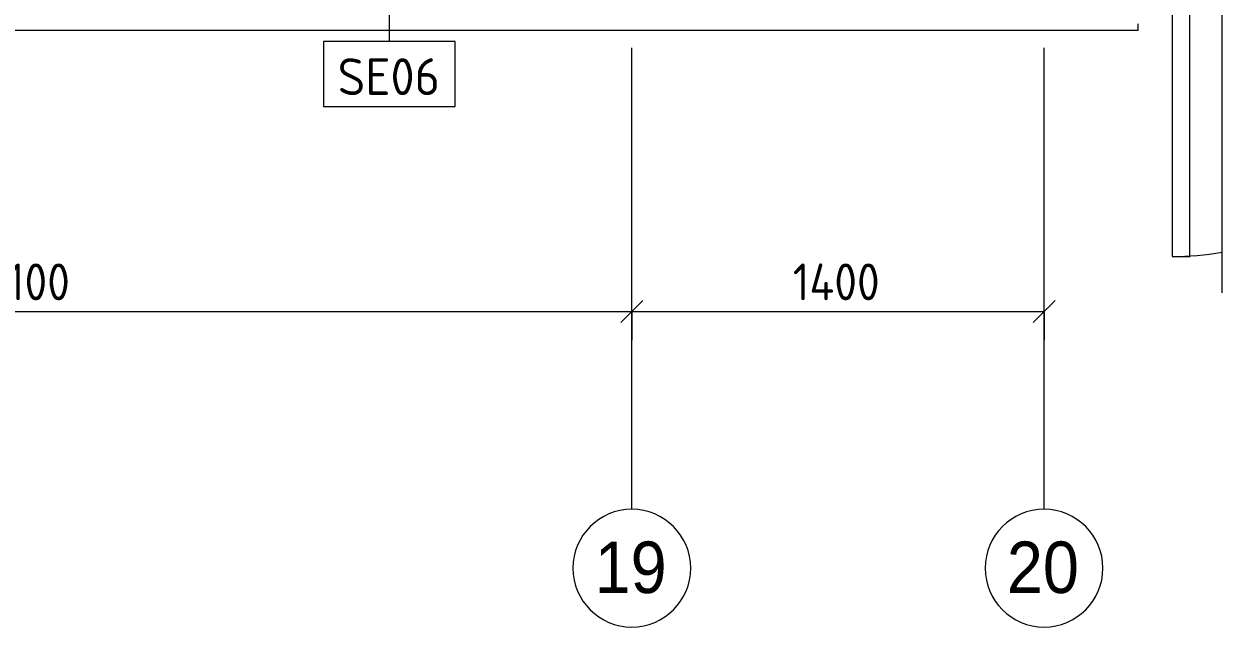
# Model space of a CAD drawing. Header units: millimetres. Extents: x 3991 to 282775, y -8553 to 29560.
# Drawn here: x 16807 to 20876, y -2306 to -258 of the extents above; entities that cross this region are included whole.
import ezdxf

# ---------------------------------------------------------------- set-up
doc = ezdxf.new("R2010")
doc.units = ezdxf.units.MM
doc.linetypes.add('Осевая', pattern=[1587.5, 317.5, -238.125, 793.75, -238.125])
for name, color, linetype, lineweight in [('A-ANNO-DIMS', 7, 'Continuous', 9), ('A-ANNO-DIMS-50', 7, 'Continuous', 9), ('A-DETL-GENF', 7, 'Continuous', 9), ('A-DOOR', 7, 'Continuous', 9), ('A-DOOR-1', 7, 'Continuous', 15), ('A-DOOR-FRAM', 7, 'Continuous', 15), ('A-WALL', 7, 'Continuous', 9), ('P-SANR-FIXT-IDEN', 7, 'Continuous', 9), ('Оси', 7, 'Continuous', 9), ('Оси-1', 7, 'Continuous', 20), ('Оси-2', 7, 'Осевая', 9)]:
    doc.layers.add(name, color=color, linetype=linetype, lineweight=lineweight)
doc.styles.add('Arial', font='arial.ttf', dxfattribs={"width": 0.9, "height": 175})
doc.styles.add('GOST Common_1', font='GOST_Common.ttf', dxfattribs={"height": 125})
doc.styles.add('ISOCPEUR', font='isocpeur.ttf', dxfattribs={"width": 0.9, "height": 125})
doc.dimstyles.new('ISO-2_5_0_9К_БОЛЬШОЙ', dxfattribs={"dimscale": 304.8, "dimtxt": 124.497647, "dimasz": 0.246063, "dimexe": 0.19685, "dimexo": 0.492126, "dimgap": 0, "dimtad": 1, "dimdec": 0, "dimrnd": 10, "dimzin": 0, "dimdsep": 46, "dimtxsty": 'ISOCPEUR', "dimblk1": 'OBLIQUE', "dimblk2": 'OBLIQUE', "dimsah": 1, "dimcen": 0.09, "dimdle": 0.19685, "dimazin": 0, "dimtfac": 1, "dimtdec": 4, "dimtix": 1, "dimtmove": 0, "dimatfit": 3, "dimfxl": 1, "dimtvp": 1, "dimtolj": 1, "dimtzin": 0, "dimarcsym": 2})

# ---------------------------------------------------------------- blocks, each defined once
blk = doc.blocks.new('110_Дверь_СКБ_2Ст_Наружная - ДН-1_л__ Двухстворчатая 1350 х3200 _ЛК_ в свету с верхним остеклением 2-22448815-Фрагмент 1_6')
at = {"layer": 'A-DOOR'}
blk.add_arc((754.5, -91), 960, 90, 100.1622, dxfattribs=at)
at = {"layer": 'A-DOOR-1'}
for p, q in [((754.5, 869), (694.5, 869)), ((694.5, 869), (694.5, -91)), ((754.5, -91), (754.5, 869)), ((694.5, -91), (754.5, -91))]:
    blk.add_line(p, q, dxfattribs=at)
at = {"layer": 'A-DOOR-FRAM'}
for p, q in [((754.5, -91), (754.5, -151)), ((844.5, -91), (754.5, -91)), ((844.5, -171), (844.5, -91)), ((754.5, -151), (744.5, -151)), ((744.5, -151), (744.5, -171)), ((744.5, -171), (844.5, -171))]:
    blk.add_line(p, q, dxfattribs=at)
blk = doc.blocks.new('DET_L_Линия разрыва - М100-30612372-Фрагмент 1_6')
at = {"layer": 'A-DETL-GENF'}
blk.add_line((4856.6, 0), (0, 0), dxfattribs=at)
blk = doc.blocks.new('Ось сетки - D8-29747960-Фрагмент 1_6')
at = {"layer": 'Оси-1'}
for start, end in [(360, 180), (180, 360)]:
    blk.add_arc((0, 0), 4, start, end, dxfattribs=at)
blk = doc.blocks.new('DIMBLOCK9-Фрагмент 1_6')
at = {"layer": 'A-ANNO-DIMS-50'}
for p, q in [((14771.5, -1331.7), (14771.5, -1174.8)), ((18871.5, -1331.7), (18871.5, -1174.8)), ((14771.5, -1234.8), (18871.5, -1234.8)), ((14771.5, -1234.8), (14771.5, -1331.7)), ((18871.5, -1234.8), (18871.5, -1331.7))]:
    blk.add_line(p, q, dxfattribs=at)
at = {"layer": 'A-ANNO-DIMS-50', "lineweight": 20}
for p, q in [((14771.5, -1234.8), (14809, -1197.3)), ((18871.5, -1234.8), (18909, -1197.3)), ((14771.5, -1234.8), (14734, -1272.3)), ((18871.5, -1234.8), (18834, -1272.3))]:
    blk.add_line(p, q, dxfattribs=at)
at = {"layer": 'A-ANNO-DIMS-50', "color": 0, "insert": (16668.3, -1071.5), "char_height": 125, "width": 367.747, "attachment_point": 1, "line_spacing_factor": 1.149209, "style": 'ISOCPEUR'}
blk.add_mtext('4100', dxfattribs=at)
blk = doc.blocks.new('_Oblique')
at = {"color": 0, "linetype": 'ByBlock', "lineweight": -2}
blk.add_line((-0.5, -0.5), (0.5, 0.5), dxfattribs=at)
blk = doc.blocks.new('DIMBLOCK10-Фрагмент 1_6')
at = {"layer": 'A-ANNO-DIMS-50'}
for p, q in [((18871.5, -1331.7), (18871.5, -1174.8)), ((20271.5, -1331.7), (20271.5, -1174.8)), ((18871.5, -1234.8), (20271.5, -1234.8)), ((18871.5, -1234.8), (18871.5, -1331.7)), ((20271.5, -1234.8), (20271.5, -1331.7))]:
    blk.add_line(p, q, dxfattribs=at)
at = {"layer": 'A-ANNO-DIMS-50', "lineweight": 20}
for p, q in [((18871.5, -1234.8), (18909, -1197.3)), ((20271.5, -1234.8), (20309, -1197.3)), ((18871.5, -1234.8), (18834, -1272.3)), ((20271.5, -1234.8), (20234, -1272.3))]:
    blk.add_line(p, q, dxfattribs=at)
at = {"layer": 'A-ANNO-DIMS-50', "color": 0, "insert": (19418.3, -1071.5), "char_height": 125, "width": 367.747, "attachment_point": 1, "line_spacing_factor": 1.149209, "style": 'ISOCPEUR'}
blk.add_mtext('1400', dxfattribs=at)
blk = doc.blocks.new('М_сантехническая_рамка1 - В рамке-30590747-Фрагмент 1_6')
at = {"layer": 'P-SANR-FIXT-IDEN'}
for p, q in [((4.293, 2.24), (-4.639, 2.24)), ((-4.639, 2.24), (-4.639, -2.178)), ((4.293, -2.178), (4.293, 2.24)), ((-4.639, -2.178), (4.293, -2.178))]:
    blk.add_line(p, q, dxfattribs=at)

msp = doc.modelspace()

# ---------------------------------------------------------------- linework, layer by layer
at = {"layer": 'A-WALL'}
for q in [(13124.5, -280), (20591.5, -258)]:
    msp.add_line((20591.5, -280), q, dxfattribs=at)
at = {"layer": 'P-SANR-FIXT-IDEN'}
msp.add_line((18048, 151), (18048, -318), dxfattribs=at)
at = {"layer": 'Оси'}
for p, q in [((18871.5, -1906.3), (18871.5, -656.3)), ((20271.5, -1906.3), (20271.5, -656.3))]:
    msp.add_line(p, q, dxfattribs=at)
at = {"layer": 'Оси-2'}
for p, q in [((18871.5, -656.3), (18871.5, 6817.9)), ((20271.5, -656.3), (20271.5, 6817.9))]:
    msp.add_line(p, q, dxfattribs=at)

# ---------------------------------------------------------------- block references
at = {"layer": 'A-DETL-GENF', "rotation": 90.00000000000007}
msp.add_blockref('DET_L_Линия разрыва - М100-30612372-Фрагмент 1_6', (20875.6, -1171.4), dxfattribs=at)
at = {"layer": 'A-DOOR', "rotation": 180}
msp.add_blockref('110_Дверь_СКБ_2Ст_Наружная - ДН-1_л__ Двухстворчатая 1350 х3200 _ЛК_ в свету с верхним остеклением 2-22448815-Фрагмент 1_6', (21461, -179), dxfattribs=at)
at = {"layer": 'P-SANR-FIXT-IDEN', "xscale": 49.99999999999998, "yscale": 49.99999999999998, "zscale": 49.99999999999998}
msp.add_blockref('М_сантехническая_рамка1 - В рамке-30590747-Фрагмент 1_6', (18056.7, -430), dxfattribs=at)
at = {"layer": 'Оси-1', "xscale": 49.99999999999998, "yscale": 49.99999999999998, "zscale": 49.99999999999998}
for p in [(18871.5, -2106.3), (20271.5, -2106.3)]:
    msp.add_blockref('Ось сетки - D8-29747960-Фрагмент 1_6', p, dxfattribs=at)

# ---------------------------------------------------------------- texts
at = {"layer": 'P-SANR-FIXT-IDEN', "insert": (17872.4, -374.6), "char_height": 125, "width": 444.937, "attachment_point": 1, "style": 'GOST Common_1'}
msp.add_mtext('SE06', dxfattribs=at)
at = {"layer": 'Оси', "char_height": 175, "width": 303.038, "attachment_point": 1, "style": 'Arial'}
for s, insert in [('19', (18745.2, -2015.9)), ('20', (20145.2, -2015.9))]:
    msp.add_mtext(s, dxfattribs=dict(at, insert=insert))

# ---------------------------------------------------------------- dimensions: what is measured, and where the dimension line sits
at = {"layer": 'A-ANNO-DIMS'}
for base, p1, p2, override, picture, middle in [((18871.5, -1234.8), (14771.5, -1181.7), (18871.5, -1181.7), {"dimpost": '<>', "dimfxl": 4100}, 'DIMBLOCK9-Фрагмент 1_6', (16821.5, -1172.3)), ((20271.5, -1234.8), (18871.5, -1181.7), (20271.5, -1181.7), {"dimpost": '<>', "dimfxl": 1400}, 'DIMBLOCK10-Фрагмент 1_6', (19571.5, -1172.3))]:
    dim = msp.add_linear_dim(base=base, p1=p1, p2=p2, dimstyle='ISO-2_5_0_9К_БОЛЬШОЙ', override=override, dxfattribs=at)
    dim.commit()
    dim.dimension.update_dxf_attribs({"geometry": picture, "text_midpoint": middle})

doc.saveas('drawing.dxf')
